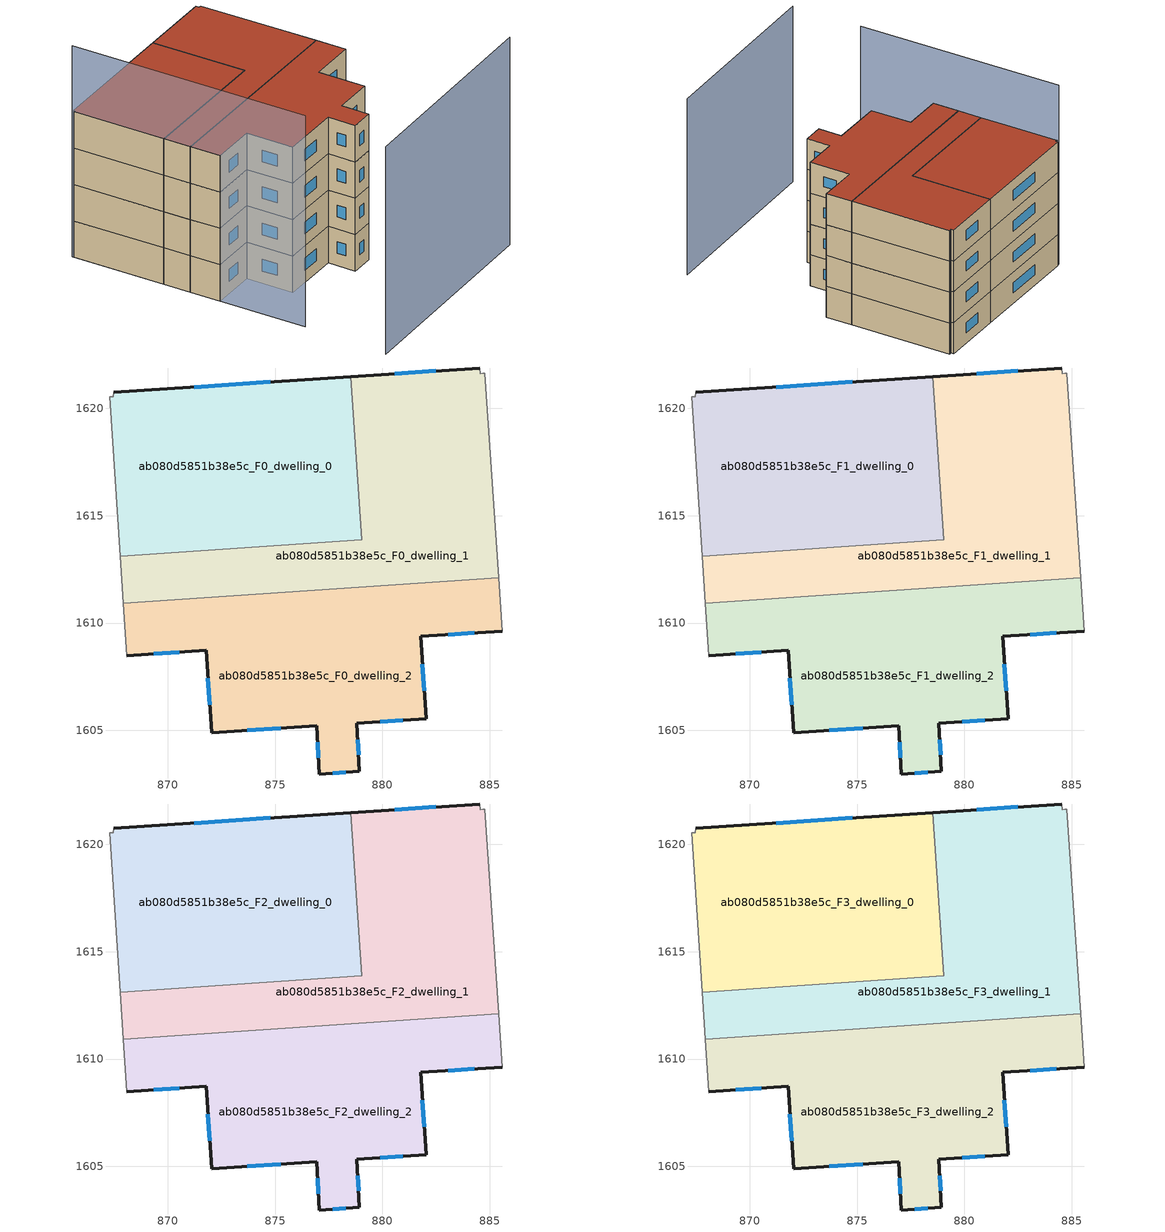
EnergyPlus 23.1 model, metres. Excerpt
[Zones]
ab080d5851b38e5c_F0_dwelling_0
 floor ground (EU_floor_Construction): 878.53,1621.48 879.04,1613.88 867.79,1613.12 867.3,1620.54 867.46,1620.54 867.48,1620.75 z0
 wall outside (EU_wall_Construction): 878.53,1621.48 867.48,1620.75 z0:3
 wall adiabatic (EU_wall_Construction): 867.48,1620.75 867.46,1620.54 867.3,1620.54 867.79,1613.12 z0:3
 wall to ab080d5851b38e5c_F0_dwelling_1 (EU_wall_Construction): 867.79,1613.12 879.04,1613.88 878.53,1621.48 z0:3
 window (EU_Window_Construction): 874.77,1621.23 871.24,1621 z1.02:1.98
ab080d5851b38e5c_F0_dwelling_1
 floor ground (EU_floor_Construction): 884.77,1621.64 885.41,1612.1 867.93,1610.93 867.79,1613.12 879.04,1613.88 878.53,1621.48 884.53,1621.88 884.56,1621.62 884.68,1621.64 z0
 wall outside (EU_wall_Construction): 884.53,1621.88 878.53,1621.48 z0:3
 wall adiabatic (EU_wall_Construction): 885.41,1612.1 884.77,1621.64 884.68,1621.64 884.56,1621.62 884.53,1621.88 / 867.79,1613.12 867.93,1610.93 z0:3
 wall to ab080d5851b38e5c_F0_dwelling_2 (EU_wall_Construction): 867.93,1610.93 885.41,1612.1 z0:3
 window (EU_Window_Construction): 882.49,1621.75 880.57,1621.62 z1.02:1.98
ab080d5851b38e5c_F0_dwelling_2
 floor ground (EU_floor_Construction): 885.41,1612.1 885.58,1609.62 881.78,1609.38 882.04,1605.54 878.81,1605.33 878.93,1603.09 877.06,1602.97 876.94,1605.21 872.04,1604.89 871.78,1608.72 868.1,1608.48 867.93,1610.93 z0
 wall outside (EU_wall_Construction): 868.1,1608.48 871.78,1608.72 872.04,1604.89 876.94,1605.21 877.06,1602.97 878.93,1603.09 878.81,1605.33 882.04,1605.54 881.78,1609.38 885.58,1609.62 z0:3
 wall adiabatic (EU_wall_Construction): 867.93,1610.93 868.1,1608.48 / 885.58,1609.62 885.41,1612.1 z0:3
 window (EU_Window_Construction): 883.07,1609.46 884.29,1609.54 / 881.95,1606.85 881.87,1608.07 / 879.91,1605.4 880.94,1605.47 / 878.89,1603.85 878.85,1604.57 / 877.69,1603.01 878.29,1603.05 / 876.98,1604.45 877.01,1603.73 / 873.7,1605 875.27,1605.1 / 871.87,1607.42 871.95,1606.19 / 869.35,1608.56 870.53,1608.64 z1.02:1.98
ab080d5851b38e5c_F1_dwelling_0
 floor to ab080d5851b38e5c_F0_dwelling_0 (EU_floor_Construction): 878.53,1621.48 879.04,1613.88 867.79,1613.12 867.3,1620.54 867.46,1620.54 867.48,1620.75 z3
 wall outside (EU_wall_Construction): 878.53,1621.48 867.48,1620.75 z3:6
 wall adiabatic (EU_wall_Construction): 867.48,1620.75 867.46,1620.54 867.3,1620.54 867.79,1613.12 z3:6
 wall to ab080d5851b38e5c_F1_dwelling_1 (EU_wall_Construction): 867.79,1613.12 879.04,1613.88 878.53,1621.48 z3:6
 window (EU_Window_Construction): 874.77,1621.23 871.24,1621 z4.02:4.98
ab080d5851b38e5c_F1_dwelling_1
 floor to ab080d5851b38e5c_F0_dwelling_1 (EU_floor_Construction): 884.76,1621.64 885.41,1612.1 867.93,1610.93 867.79,1613.12 879.04,1613.88 878.53,1621.48 884.53,1621.88 884.56,1621.62 884.67,1621.64 z3
 wall outside (EU_wall_Construction): 884.53,1621.88 878.53,1621.48 z3:6
 wall adiabatic (EU_wall_Construction): 885.41,1612.1 884.77,1621.64 884.68,1621.64 884.56,1621.62 884.53,1621.88 / 867.79,1613.12 867.93,1610.93 z3:6
 wall to ab080d5851b38e5c_F1_dwelling_2 (EU_wall_Construction): 867.93,1610.93 885.41,1612.1 z3:6
 window (EU_Window_Construction): 882.49,1621.75 880.57,1621.62 z4.02:4.98
ab080d5851b38e5c_F1_dwelling_2
 floor to ab080d5851b38e5c_F0_dwelling_2 (EU_floor_Construction): 885.41,1612.1 885.58,1609.62 881.78,1609.38 882.03,1605.54 878.81,1605.33 878.93,1603.09 877.06,1602.97 876.94,1605.21 872.04,1604.89 871.78,1608.72 868.1,1608.48 867.93,1610.93 z3
 wall outside (EU_wall_Construction): 868.1,1608.48 871.78,1608.72 872.04,1604.89 876.94,1605.21 877.06,1602.97 878.93,1603.09 878.81,1605.33 882.04,1605.54 881.78,1609.38 885.58,1609.62 z3:6
 wall adiabatic (EU_wall_Construction): 867.93,1610.93 868.1,1608.48 / 885.58,1609.62 885.41,1612.1 z3:6
 window (EU_Window_Construction): 883.07,1609.46 884.29,1609.54 / 881.95,1606.85 881.87,1608.07 / 879.91,1605.4 880.94,1605.47 / 878.89,1603.85 878.85,1604.57 / 877.69,1603.01 878.29,1603.05 / 876.98,1604.45 877.01,1603.73 / 873.7,1605 875.27,1605.1 / 871.87,1607.42 871.95,1606.19 / 869.35,1608.56 870.53,1608.64 z4.02:4.98
ab080d5851b38e5c_F2_dwelling_0
 floor to ab080d5851b38e5c_F1_dwelling_0 (EU_floor_Construction): 878.53,1621.48 879.04,1613.88 867.79,1613.12 867.3,1620.54 867.46,1620.54 867.48,1620.75 z6
 wall outside (EU_wall_Construction): 878.53,1621.48 867.48,1620.75 z6:9
 wall adiabatic (EU_wall_Construction): 867.48,1620.75 867.46,1620.54 867.3,1620.54 867.79,1613.12 z6:9
 wall to ab080d5851b38e5c_F2_dwelling_1 (EU_wall_Construction): 867.79,1613.12 879.04,1613.88 878.53,1621.48 z6:9
 window (EU_Window_Construction): 874.77,1621.23 871.24,1621 z7.02:7.98
ab080d5851b38e5c_F2_dwelling_1
 floor to ab080d5851b38e5c_F1_dwelling_1 (EU_floor_Construction): 884.76,1621.64 885.41,1612.1 867.93,1610.93 867.79,1613.12 879.04,1613.88 878.53,1621.48 884.53,1621.88 884.56,1621.62 884.67,1621.64 z6
 wall outside (EU_wall_Construction): 884.53,1621.88 878.53,1621.48 z6:9
 wall adiabatic (EU_wall_Construction): 885.41,1612.1 884.77,1621.64 884.68,1621.64 884.56,1621.62 884.53,1621.88 / 867.79,1613.12 867.93,1610.93 z6:9
 wall to ab080d5851b38e5c_F2_dwelling_2 (EU_wall_Construction): 867.93,1610.93 885.41,1612.1 z6:9
 window (EU_Window_Construction): 882.49,1621.75 880.57,1621.62 z7.02:7.98
ab080d5851b38e5c_F2_dwelling_2
 floor to ab080d5851b38e5c_F1_dwelling_2 (EU_floor_Construction): 885.41,1612.1 885.58,1609.62 881.78,1609.38 882.03,1605.54 878.81,1605.33 878.93,1603.09 877.06,1602.97 876.94,1605.21 872.04,1604.89 871.78,1608.72 868.1,1608.48 867.93,1610.93 z6
 wall outside (EU_wall_Construction): 868.1,1608.48 871.78,1608.72 872.04,1604.89 876.94,1605.21 877.06,1602.97 878.93,1603.09 878.81,1605.33 882.04,1605.54 881.78,1609.38 885.58,1609.62 z6:9
 wall adiabatic (EU_wall_Construction): 867.93,1610.93 868.1,1608.48 / 885.58,1609.62 885.41,1612.1 z6:9
 window (EU_Window_Construction): 883.07,1609.46 884.29,1609.54 / 881.95,1606.85 881.87,1608.07 / 879.91,1605.4 880.94,1605.47 / 878.89,1603.85 878.85,1604.57 / 877.69,1603.01 878.29,1603.05 / 876.98,1604.45 877.01,1603.73 / 873.7,1605 875.27,1605.1 / 871.87,1607.42 871.95,1606.19 / 869.35,1608.56 870.53,1608.64 z7.02:7.98
ab080d5851b38e5c_F3_dwelling_0
 floor to ab080d5851b38e5c_F2_dwelling_0 (EU_floor_Construction): 878.53,1621.48 879.04,1613.88 867.79,1613.12 867.3,1620.54 867.46,1620.54 867.48,1620.75 z9
 wall outside (EU_wall_Construction): 878.53,1621.48 867.48,1620.75 z9:12
 wall adiabatic (EU_wall_Construction): 867.48,1620.75 867.46,1620.54 867.3,1620.54 867.79,1613.12 z9:12
 wall to ab080d5851b38e5c_F3_dwelling_1 (EU_wall_Construction): 867.79,1613.12 879.04,1613.88 878.53,1621.48 z9:12
 window (EU_Window_Construction): 874.77,1621.23 871.24,1621 z10.02:10.98
 roof outside (EU_roof_Construction): 879.04,1613.88 878.53,1621.48 867.48,1620.75 867.46,1620.54 867.3,1620.54 867.79,1613.12 z12
ab080d5851b38e5c_F3_dwelling_1
 floor to ab080d5851b38e5c_F2_dwelling_1 (EU_floor_Construction): 884.76,1621.64 885.41,1612.1 867.93,1610.93 867.79,1613.12 879.04,1613.88 878.53,1621.48 884.53,1621.88 884.56,1621.62 884.67,1621.64 z9
 wall outside (EU_wall_Construction): 884.53,1621.88 878.53,1621.48 z9:12
 wall adiabatic (EU_wall_Construction): 885.41,1612.1 884.77,1621.64 884.68,1621.64 884.56,1621.62 884.53,1621.88 / 867.79,1613.12 867.93,1610.93 z9:12
 wall to ab080d5851b38e5c_F3_dwelling_2 (EU_wall_Construction): 867.93,1610.93 885.41,1612.1 z9:12
 window (EU_Window_Construction): 882.49,1621.75 880.57,1621.62 z10.02:10.98
 roof outside (EU_roof_Construction): 885.41,1612.1 884.77,1621.64 884.68,1621.64 884.56,1621.62 884.53,1621.88 878.53,1621.48 879.04,1613.88 867.79,1613.12 867.93,1610.93 z12
ab080d5851b38e5c_F3_dwelling_2
 floor to ab080d5851b38e5c_F2_dwelling_2 (EU_floor_Construction): 885.41,1612.1 885.58,1609.62 881.78,1609.38 882.03,1605.54 878.81,1605.33 878.93,1603.09 877.06,1602.97 876.94,1605.21 872.04,1604.89 871.78,1608.72 868.1,1608.48 867.93,1610.93 z9
 wall outside (EU_wall_Construction): 868.1,1608.48 871.78,1608.72 872.04,1604.89 876.94,1605.21 877.06,1602.97 878.93,1603.09 878.81,1605.33 882.04,1605.54 881.78,1609.38 885.58,1609.62 z9:12
 wall adiabatic (EU_wall_Construction): 867.93,1610.93 868.1,1608.48 / 885.58,1609.62 885.41,1612.1 z9:12
 window (EU_Window_Construction): 883.07,1609.46 884.29,1609.54 / 881.95,1606.85 881.87,1608.07 / 879.91,1605.4 880.94,1605.47 / 878.89,1603.85 878.85,1604.57 / 877.69,1603.01 878.29,1603.05 / 876.98,1604.45 877.01,1603.73 / 873.7,1605 875.27,1605.1 / 871.87,1607.42 871.95,1606.19 / 869.35,1608.56 870.53,1608.64 z10.02:10.98
 roof outside (EU_roof_Construction): 882.04,1605.54 881.78,1609.38 885.58,1609.62 885.41,1612.1 867.93,1610.93 868.1,1608.48 871.78,1608.72 872.04,1604.89 876.94,1605.21 877.06,1602.97 878.93,1603.09 878.81,1605.33 z12
shading: 868.63,1594.5 886.39,1596.01 z0:17.1; 867.29,1620.71 868.56,1601.42 z0:17.4
[Building]
EU S2 Campaign: North Axis=0; Terrain=City; Solar Distribution=FullExterior
[Site:Location]
Vienna: Latitude=48; Longitude=16.5; Time Zone=1; Elevation=183
[SizingPeriod:WeatherFileDays]
AnnualSizingPeriod: Begin Month=1; Begin Day of Month=1; End Month=12; End Day of Month=31; Day of Week for Start Day=Monday; Use Weather File Daylight Saving Period=No; Use Weather File Rain and Snow Indicators=No
[MATERIAL]
EU_InternalMass_Material: Roughness=MediumRough; Thickness=0.1; Conductivity=1; Density=1800; Specific Heat=900; Thermal Absorptance=0.9; Solar Absorptance=0.7; Visible Absorptance=0.7
[MATERIAL:NOMASS] Roughness=MediumRough; Thermal Absorptance=0.9; Solar Absorptance=0.7; Visible Absorptance=0.7
Name | Thermal Resistance
EU_wall_NoMass | 0.942466
EU_roof_NoMass | 0.551687
EU_floor_NoMass | 0.66527
[WINDOWMATERIAL:SIMPLEGLAZINGSYSTEM]
EU_Window_SimpleGlazing: UFactor=2.03367; Solar Heat Gain Coefficient=0.65; Visible Transmittance=0.65
[CONSTRUCTION]
EU_wall_Construction: EU_wall_NoMass
EU_roof_Construction: EU_roof_NoMass
EU_floor_Construction: EU_floor_NoMass
EU_Window_Construction: EU_Window_SimpleGlazing
EU_InternalMass_Construction: EU_InternalMass_Material
[ZONE] Type=1; Multiplier=1; Ceiling Height=autocalculate; Floor Area=autocalculate; Part of Total Floor Area=Yes
Name | Volume
ab080d5851b38e5c_F0_dwelling_0 | 257.854
ab080d5851b38e5c_F1_dwelling_0; ab080d5851b38e5c_F2_dwelling_0; ab080d5851b38e5c_F3_dwelling_0 | 257.853
ab080d5851b38e5c_F0_dwelling_1 | 257.847
ab080d5851b38e5c_F1_dwelling_1; ab080d5851b38e5c_F2_dwelling_1; ab080d5851b38e5c_F3_dwelling_1 | 257.848
ab080d5851b38e5c_F0_dwelling_2 | 257.881
ab080d5851b38e5c_F1_dwelling_2; ab080d5851b38e5c_F2_dwelling_2; ab080d5851b38e5c_F3_dwelling_2 | 257.882
[INTERNALMASS] Construction=EU_InternalMass_Construction
Name | Zone or ZoneList | Surface Area
ab080d5851b38e5c_F0_dwelling_0_EU_InternalMass | ab080d5851b38e5c_F0_dwelling_0 | 85.9547
ab080d5851b38e5c_F0_dwelling_1_EU_InternalMass | ab080d5851b38e5c_F0_dwelling_1 | 85.9486
ab080d5851b38e5c_F0_dwelling_2_EU_InternalMass | ab080d5851b38e5c_F0_dwelling_2 | 85.9607
ab080d5851b38e5c_F1_dwelling_0_EU_InternalMass | ab080d5851b38e5c_F1_dwelling_0 | 85.9547
ab080d5851b38e5c_F1_dwelling_1_EU_InternalMass | ab080d5851b38e5c_F1_dwelling_1 | 85.9486
ab080d5851b38e5c_F1_dwelling_2_EU_InternalMass | ab080d5851b38e5c_F1_dwelling_2 | 85.9607
ab080d5851b38e5c_F2_dwelling_0_EU_InternalMass | ab080d5851b38e5c_F2_dwelling_0 | 85.9547
ab080d5851b38e5c_F2_dwelling_1_EU_InternalMass | ab080d5851b38e5c_F2_dwelling_1 | 85.9486
ab080d5851b38e5c_F2_dwelling_2_EU_InternalMass | ab080d5851b38e5c_F2_dwelling_2 | 85.9607
ab080d5851b38e5c_F3_dwelling_0_EU_InternalMass | ab080d5851b38e5c_F3_dwelling_0 | 85.9547
ab080d5851b38e5c_F3_dwelling_1_EU_InternalMass | ab080d5851b38e5c_F3_dwelling_1 | 85.9486
ab080d5851b38e5c_F3_dwelling_2_EU_InternalMass | ab080d5851b38e5c_F3_dwelling_2 | 85.9607
[OTHEREQUIPMENT] Fuel Type=Electricity; Design Level Calculation Method=Watts/Area; Power per Zone Floor Area=1; Fraction Latent=0; Fraction Radiant=0; Fraction Lost=0; Carbon Dioxide Generation Rate=0; EndUse Subcategory=EU_Step8_InternalGains
Name | Zone or ZoneList or Space or SpaceList | Schedule
EU_Step8_InternalGain_ab080d5851b38e5c_F0_dwelling_0_f000 | ab080d5851b38e5c_F0_dwelling_0 | EU_Step8_GainSchedule_ab080d5851b38e5c_F0_dwelling_0_f000
EU_Step8_InternalGain_ab080d5851b38e5c_F0_dwelling_1_f000 | ab080d5851b38e5c_F0_dwelling_1 | EU_Step8_GainSchedule_ab080d5851b38e5c_F0_dwelling_1_f000
EU_Step8_InternalGain_ab080d5851b38e5c_F0_dwelling_2_f000 | ab080d5851b38e5c_F0_dwelling_2 | EU_Step8_GainSchedule_ab080d5851b38e5c_F0_dwelling_2_f000
EU_Step8_InternalGain_ab080d5851b38e5c_F1_dwelling_0_f000 | ab080d5851b38e5c_F1_dwelling_0 | EU_Step8_GainSchedule_ab080d5851b38e5c_F1_dwelling_0_f000
EU_Step8_InternalGain_ab080d5851b38e5c_F1_dwelling_1_f000 | ab080d5851b38e5c_F1_dwelling_1 | EU_Step8_GainSchedule_ab080d5851b38e5c_F1_dwelling_1_f000
EU_Step8_InternalGain_ab080d5851b38e5c_F1_dwelling_2_f000 | ab080d5851b38e5c_F1_dwelling_2 | EU_Step8_GainSchedule_ab080d5851b38e5c_F1_dwelling_2_f000
EU_Step8_InternalGain_ab080d5851b38e5c_F2_dwelling_0_f000 | ab080d5851b38e5c_F2_dwelling_0 | EU_Step8_GainSchedule_ab080d5851b38e5c_F2_dwelling_0_f000
EU_Step8_InternalGain_ab080d5851b38e5c_F2_dwelling_1_f000 | ab080d5851b38e5c_F2_dwelling_1 | EU_Step8_GainSchedule_ab080d5851b38e5c_F2_dwelling_1_f000
EU_Step8_InternalGain_ab080d5851b38e5c_F2_dwelling_2_f000 | ab080d5851b38e5c_F2_dwelling_2 | EU_Step8_GainSchedule_ab080d5851b38e5c_F2_dwelling_2_f000
EU_Step8_InternalGain_ab080d5851b38e5c_F3_dwelling_0_f000 | ab080d5851b38e5c_F3_dwelling_0 | EU_Step8_GainSchedule_ab080d5851b38e5c_F3_dwelling_0_f000
EU_Step8_InternalGain_ab080d5851b38e5c_F3_dwelling_1_f000 | ab080d5851b38e5c_F3_dwelling_1 | EU_Step8_GainSchedule_ab080d5851b38e5c_F3_dwelling_1_f000
EU_Step8_InternalGain_ab080d5851b38e5c_F3_dwelling_2_f000 | ab080d5851b38e5c_F3_dwelling_2 | EU_Step8_GainSchedule_ab080d5851b38e5c_F3_dwelling_2_f000
[ZONEVENTILATION:DESIGNFLOWRATE] Schedule=EU_AlwaysOn; Design Flow Rate Calculation Method=AirChanges/Hour; Air Changes per Hour=0.530523; Ventilation Type=Natural; Fan Pressure Rise=0; Fan Total Efficiency=1; Constant Term Coefficient=1; Temperature Term Coefficient=0; Velocity Term Coefficient=0; Velocity Squared Term Coefficient=0; Minimum Indoor Temperature=-100; Maximum Indoor Temperature=100; Delta Temperature=-100; Minimum Outdoor Temperature=-100; Maximum Outdoor Temperature=100; Maximum Wind Speed=40
Name | Zone or ZoneList or Space or SpaceList
EU_ConstantAir_ab080d5851b38e5c_F0_dwelling_0 | ab080d5851b38e5c_F0_dwelling_0
EU_ConstantAir_ab080d5851b38e5c_F0_dwelling_1 | ab080d5851b38e5c_F0_dwelling_1
EU_ConstantAir_ab080d5851b38e5c_F0_dwelling_2 | ab080d5851b38e5c_F0_dwelling_2
EU_ConstantAir_ab080d5851b38e5c_F1_dwelling_0 | ab080d5851b38e5c_F1_dwelling_0
EU_ConstantAir_ab080d5851b38e5c_F1_dwelling_1 | ab080d5851b38e5c_F1_dwelling_1
EU_ConstantAir_ab080d5851b38e5c_F1_dwelling_2 | ab080d5851b38e5c_F1_dwelling_2
EU_ConstantAir_ab080d5851b38e5c_F2_dwelling_0 | ab080d5851b38e5c_F2_dwelling_0
EU_ConstantAir_ab080d5851b38e5c_F2_dwelling_1 | ab080d5851b38e5c_F2_dwelling_1
EU_ConstantAir_ab080d5851b38e5c_F2_dwelling_2 | ab080d5851b38e5c_F2_dwelling_2
EU_ConstantAir_ab080d5851b38e5c_F3_dwelling_0 | ab080d5851b38e5c_F3_dwelling_0
EU_ConstantAir_ab080d5851b38e5c_F3_dwelling_1 | ab080d5851b38e5c_F3_dwelling_1
EU_ConstantAir_ab080d5851b38e5c_F3_dwelling_2 | ab080d5851b38e5c_F3_dwelling_2
[HVACTEMPLATE:THERMOSTAT] Constant Heating Setpoint=20; Constant Cooling Setpoint=50
EU_HeatOnly_ab080d5851b38e5c_F0_dwelling_0; EU_HeatOnly_ab080d5851b38e5c_F0_dwelling_1; EU_HeatOnly_ab080d5851b38e5c_F0_dwelling_2; EU_HeatOnly_ab080d5851b38e5c_F1_dwelling_0; EU_HeatOnly_ab080d5851b38e5c_F1_dwelling_1; EU_HeatOnly_ab080d5851b38e5c_F1_dwelling_2; EU_HeatOnly_ab080d5851b38e5c_F2_dwelling_0; EU_HeatOnly_ab080d5851b38e5c_F2_dwelling_1; EU_HeatOnly_ab080d5851b38e5c_F2_dwelling_2; EU_HeatOnly_ab080d5851b38e5c_F3_dwelling_0; EU_HeatOnly_ab080d5851b38e5c_F3_dwelling_1; EU_HeatOnly_ab080d5851b38e5c_F3_dwelling_2
[HVACTEMPLATE:ZONE:IDEALLOADSAIRSYSTEM] System Availability Schedule=EU_AlwaysOn; Maximum Heating Supply Air Temperature=50; Minimum Cooling Supply Air Temperature=13; Maximum Heating Supply Air Humidity Ratio=0.0156; Minimum Cooling Supply Air Humidity Ratio=0.0077; Heating Limit=NoLimit; Cooling Limit=NoLimit; Heating Availability Schedule=EU_AlwaysOn; Cooling Availability Schedule=EU_CoolingOff; Dehumidification Control Type=ConstantSensibleHeatRatio; Cooling Sensible Heat Ratio=0.7; Dehumidification Setpoint=60; Humidification Control Type=None; Humidification Setpoint=30; Outdoor Air Method=None; Outdoor Air Flow Rate per Person=0.00944; Outdoor Air Flow Rate per Zone Floor Area=0; Outdoor Air Flow Rate per Zone=0; Demand Controlled Ventilation Type=None; Outdoor Air Economizer Type=NoEconomizer; Heat Recovery Type=None; Sensible Heat Recovery Effectiveness=0.7; Latent Heat Recovery Effectiveness=0.65
Name | Template Thermostat
ab080d5851b38e5c_F0_dwelling_0 | EU_HeatOnly_ab080d5851b38e5c_F0_dwelling_0
ab080d5851b38e5c_F0_dwelling_1 | EU_HeatOnly_ab080d5851b38e5c_F0_dwelling_1
ab080d5851b38e5c_F0_dwelling_2 | EU_HeatOnly_ab080d5851b38e5c_F0_dwelling_2
ab080d5851b38e5c_F1_dwelling_0 | EU_HeatOnly_ab080d5851b38e5c_F1_dwelling_0
ab080d5851b38e5c_F1_dwelling_1 | EU_HeatOnly_ab080d5851b38e5c_F1_dwelling_1
ab080d5851b38e5c_F1_dwelling_2 | EU_HeatOnly_ab080d5851b38e5c_F1_dwelling_2
ab080d5851b38e5c_F2_dwelling_0 | EU_HeatOnly_ab080d5851b38e5c_F2_dwelling_0
ab080d5851b38e5c_F2_dwelling_1 | EU_HeatOnly_ab080d5851b38e5c_F2_dwelling_1
ab080d5851b38e5c_F2_dwelling_2 | EU_HeatOnly_ab080d5851b38e5c_F2_dwelling_2
ab080d5851b38e5c_F3_dwelling_0 | EU_HeatOnly_ab080d5851b38e5c_F3_dwelling_0
ab080d5851b38e5c_F3_dwelling_1 | EU_HeatOnly_ab080d5851b38e5c_F3_dwelling_1
ab080d5851b38e5c_F3_dwelling_2 | EU_HeatOnly_ab080d5851b38e5c_F3_dwelling_2
[SIZING:ZONE] Zone Cooling Design Supply Air Temperature Input Method=SupplyAirTemperature; Zone Cooling Design Supply Air Temperature=13; Zone Heating Design Supply Air Temperature Input Method=SupplyAirTemperature; Zone Heating Design Supply Air Temperature=50; Zone Cooling Design Supply Air Humidity Ratio=0.008; Zone Heating Design Supply Air Humidity Ratio=0.008; Cooling Design Air Flow Method=DesignDay; Cooling Design Air Flow Rate=0; Cooling Minimum Air Flow per Zone Floor Area=0.000762; Cooling Minimum Air Flow=0; Cooling Minimum Air Flow Fraction=0.2; Heating Design Air Flow Method=DesignDay; Heating Design Air Flow Rate=0; Heating Maximum Air Flow per Zone Floor Area=0.002032; Heating Maximum Air Flow=0.141576; Heating Maximum Air Flow Fraction=0.3; Account for Dedicated Outdoor Air System=No; Dedicated Outdoor Air System Control Strategy=NeutralSupplyAir; Dedicated Outdoor Air Low Setpoint Temperature for Design=autosize; Dedicated Outdoor Air High Setpoint Temperature for Design=autosize; Zone Load Sizing Method=Sensible Load Only No Latent Load; Zone Latent Cooling Design Supply Air Humidity Ratio Input Method=HumidityRatioDifference; Zone Cooling Design Supply Air Humidity Ratio Difference=0.005; Zone Latent Heating Design Supply Air Humidity Ratio Input Method=HumidityRatioDifference; Zone Humidification Design Supply Air Humidity Ratio Difference=0.005
ab080d5851b38e5c_F0_dwelling_0; ab080d5851b38e5c_F0_dwelling_1; ab080d5851b38e5c_F0_dwelling_2; ab080d5851b38e5c_F1_dwelling_0; ab080d5851b38e5c_F1_dwelling_1; ab080d5851b38e5c_F1_dwelling_2; ab080d5851b38e5c_F2_dwelling_0; ab080d5851b38e5c_F2_dwelling_1; ab080d5851b38e5c_F2_dwelling_2; ab080d5851b38e5c_F3_dwelling_0; ab080d5851b38e5c_F3_dwelling_1; ab080d5851b38e5c_F3_dwelling_2
[SCHEDULE:CONSTANT]
Name | Hourly Value
EU_AlwaysOn | 1
EU_CoolingOff | 0
[SCHEDULE:FILE] Column Number=1; Rows to Skip at Top=0; Number of Hours of Data=8760; Column Separator=Comma; Interpolate to Timestep=No; Minutes per Item=60; Adjust Schedule for Daylight Savings=Yes
Name | File
EU_Step8_GainSchedule_ab080d5851b38e5c_F0_dwelling_0_f000 | ../../schedules/ab080d5851b38e5c/ab080d5851b38e5c_F0_dwelling_0_f000_gain.csv
EU_Step8_GainSchedule_ab080d5851b38e5c_F0_dwelling_1_f000 | ../../schedules/ab080d5851b38e5c/ab080d5851b38e5c_F0_dwelling_1_f000_gain.csv
EU_Step8_GainSchedule_ab080d5851b38e5c_F0_dwelling_2_f000 | ../../schedules/ab080d5851b38e5c/ab080d5851b38e5c_F0_dwelling_2_f000_gain.csv
EU_Step8_GainSchedule_ab080d5851b38e5c_F1_dwelling_0_f000 | ../../schedules/ab080d5851b38e5c/ab080d5851b38e5c_F1_dwelling_0_f000_gain.csv
EU_Step8_GainSchedule_ab080d5851b38e5c_F1_dwelling_1_f000 | ../../schedules/ab080d5851b38e5c/ab080d5851b38e5c_F1_dwelling_1_f000_gain.csv
EU_Step8_GainSchedule_ab080d5851b38e5c_F1_dwelling_2_f000 | ../../schedules/ab080d5851b38e5c/ab080d5851b38e5c_F1_dwelling_2_f000_gain.csv
EU_Step8_GainSchedule_ab080d5851b38e5c_F2_dwelling_0_f000 | ../../schedules/ab080d5851b38e5c/ab080d5851b38e5c_F2_dwelling_0_f000_gain.csv
EU_Step8_GainSchedule_ab080d5851b38e5c_F2_dwelling_1_f000 | ../../schedules/ab080d5851b38e5c/ab080d5851b38e5c_F2_dwelling_1_f000_gain.csv
EU_Step8_GainSchedule_ab080d5851b38e5c_F2_dwelling_2_f000 | ../../schedules/ab080d5851b38e5c/ab080d5851b38e5c_F2_dwelling_2_f000_gain.csv
EU_Step8_GainSchedule_ab080d5851b38e5c_F3_dwelling_0_f000 | ../../schedules/ab080d5851b38e5c/ab080d5851b38e5c_F3_dwelling_0_f000_gain.csv
EU_Step8_GainSchedule_ab080d5851b38e5c_F3_dwelling_1_f000 | ../../schedules/ab080d5851b38e5c/ab080d5851b38e5c_F3_dwelling_1_f000_gain.csv
EU_Step8_GainSchedule_ab080d5851b38e5c_F3_dwelling_2_f000 | ../../schedules/ab080d5851b38e5c/ab080d5851b38e5c_F3_dwelling_2_f000_gain.csv
